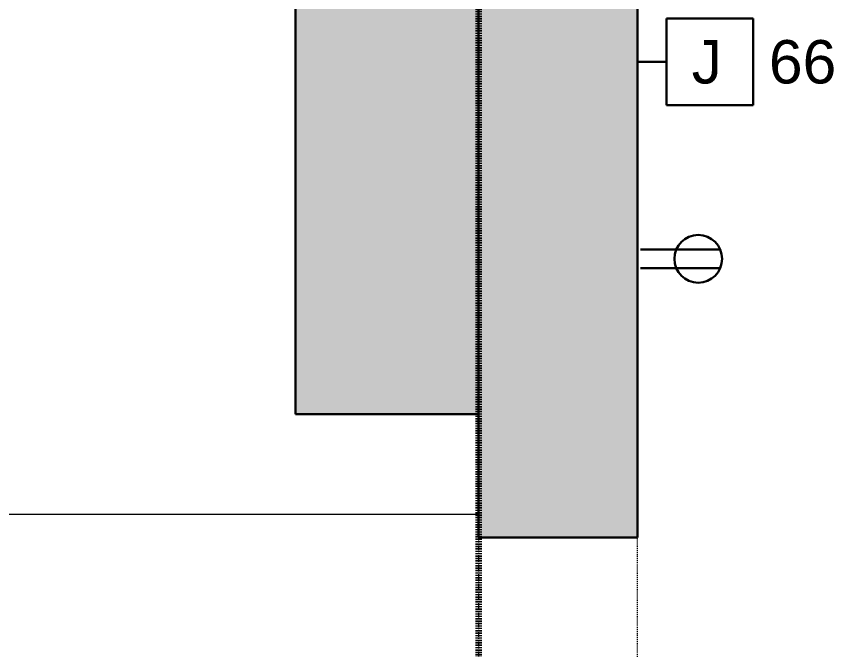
# Model space of a CAD drawing. Header units: inches. Extents: x -4688 to 1542, y -3558 to 978.
# Drawn here: x -46.2 to 38.6, y 376.8 to 442.5 of the extents above; entities that cross this region are included whole.
import ezdxf

# ---------------------------------------------------------------- set-up
doc = ezdxf.new("R2010")
doc.units = ezdxf.units.IN
doc.header["$MEASUREMENT"] = 0
doc.linetypes.add('Dash', pattern=[0.25, 0.125, -0.125])
doc.linetypes.add('Overhead', pattern=[0.15625, 0.09375, -0.0625])
for name, color, linetype, lineweight in [('A-ANNO-MATC', 214, 'Dash', 140), ('A-ANNO-NOTE', 131, 'Continuous', 40), ('A-DETL-GENF', 92, 'Continuous', 18), ('A-DETL-MEDM', 33, 'Continuous', 18), ('A-DOOR', 31, 'Continuous', 18), ('A-FLOR', 192, 'Continuous', 18), ('A-WALL', 113, 'Continuous', 18), ('A-WALL-PATT', 111, 'Continuous', 18)]:
    doc.layers.add(name, color=color, linetype=linetype, lineweight=lineweight)
doc.styles.add('Arial', font='arial.ttf', dxfattribs={"height": 4.5})
doc.styles.add('Swis721 Lt BT', font='swissl.ttf', dxfattribs={"height": 4.5})

# ---------------------------------------------------------------- blocks, each defined once
blk = doc.blocks.new('Door-Opening - 4_5_ W 82_ H-6996919-1st Floor Power _ Signal')
at = {"layer": 'A-DETL-GENF', "linetype": 'Overhead', "lineweight": 9}
for p, q in [((26.178, 8.25), (-26.822, 8.25)), ((-26.822, -8.25), (26.178, -8.25))]:
    blk.add_line(p, q, dxfattribs=at)
at = {"layer": 'A-DETL-MEDM', "lineweight": 30}
for p, q in [((-26.822, 8.25), (-26.822, -8.25)), ((26.178, -8.25), (26.178, 8.25))]:
    blk.add_line(p, q, dxfattribs=at)
blk = doc.blocks.new('Floors 1 - Floors 1-7407587-1st Floor Power _ Signal')
at = {"layer": 'A-FLOR'}
for p, q in [((1.715, 390.783), (-58.285, 390.783)), ((-58.285, 390.783), (-58.285, 330.783))]:
    blk.add_line(p, q, dxfattribs=at)

msp = doc.modelspace()

# ---------------------------------------------------------------- hatches: boundary and pattern name
at = {"layer": 'A-WALL-PATT', "lineweight": 9}
h = msp.add_hatch(color=7, dxfattribs=at)
h.paths.add_polyline_path([(1.715, -1.167), (18.215, -1.167), (18.215, 116.218), (1.715, 116.218), (1.715, 32.254)], flags=0)
h.paths.add_polyline_path([(18.215, 154.718), (18.215, 335.374), (1.715, 335.374), (1.715, 154.718)], flags=0)
h.paths.add_polyline_path([(18.215, 388.374), (18.215, 814.521), (1.715, 814.521), (1.715, 388.374)], flags=0)
msp.add_hatch(color=7, dxfattribs=at).paths.add_polyline_path([(1.715, 401.184), (1.715, 496.572), (-17.285, 496.572), (-17.285, 401.184)], flags=0)

# ---------------------------------------------------------------- linework, layer by layer
at = {"layer": 'A-ANNO-MATC'}
msp.add_line((1.715, 857.521), (1.715, -90.479), dxfattribs=at)
at = {"layer": 'A-ANNO-NOTE', "lineweight": 30}
for p, q in [((21.215, 442.249), (21.215, 433.249)), ((30.215, 442.249), (21.215, 442.249)), ((30.215, 433.249), (30.215, 442.249)), ((18.215, 436.249), (18.215, 439.249)), ((18.215, 437.749), (21.215, 437.749)), ((21.215, 433.249), (30.215, 433.249)), ((18.542, 418.263), (26.805, 418.263)), ((18.542, 416.347), (26.805, 416.347))]:
    msp.add_line(p, q, dxfattribs=at)
msp.add_circle((24.523, 417.305), 2.475, dxfattribs=at)
at = {"layer": 'A-WALL', "color": 8, "lineweight": 30}
for p, q in [((18.215, 388.374), (18.215, 814.521)), ((1.715, 543.684), (1.715, 388.374)), ((-17.285, 496.572), (-17.285, 401.184)), ((-17.285, 401.184), (1.715, 401.184))]:
    msp.add_line(p, q, dxfattribs=at)

# ---------------------------------------------------------------- block references
at = {"layer": 'A-DOOR', "rotation": 89.99999999999991}
msp.add_blockref('Door-Opening - 4_5_ W 82_ H-6996919-1st Floor Power _ Signal', (9.965, 362.196), dxfattribs=at)
at = {"layer": 'A-FLOR'}
msp.add_blockref('Floors 1 - Floors 1-7407587-1st Floor Power _ Signal', (0, 0), dxfattribs=at)

# ---------------------------------------------------------------- texts
at = {"layer": 'A-ANNO-NOTE', "lineweight": 9, "char_height": 4.5, "attachment_point": 1}
for s, insert, width, style in [('J', (23.843, 440.001), 3.939, 'Arial'), ('66', (31.857, 440.002), 8.181, 'Swis721 Lt BT')]:
    msp.add_mtext(s, dxfattribs=dict(at, insert=insert, width=width, style=style))

doc.saveas('drawing.dxf')
